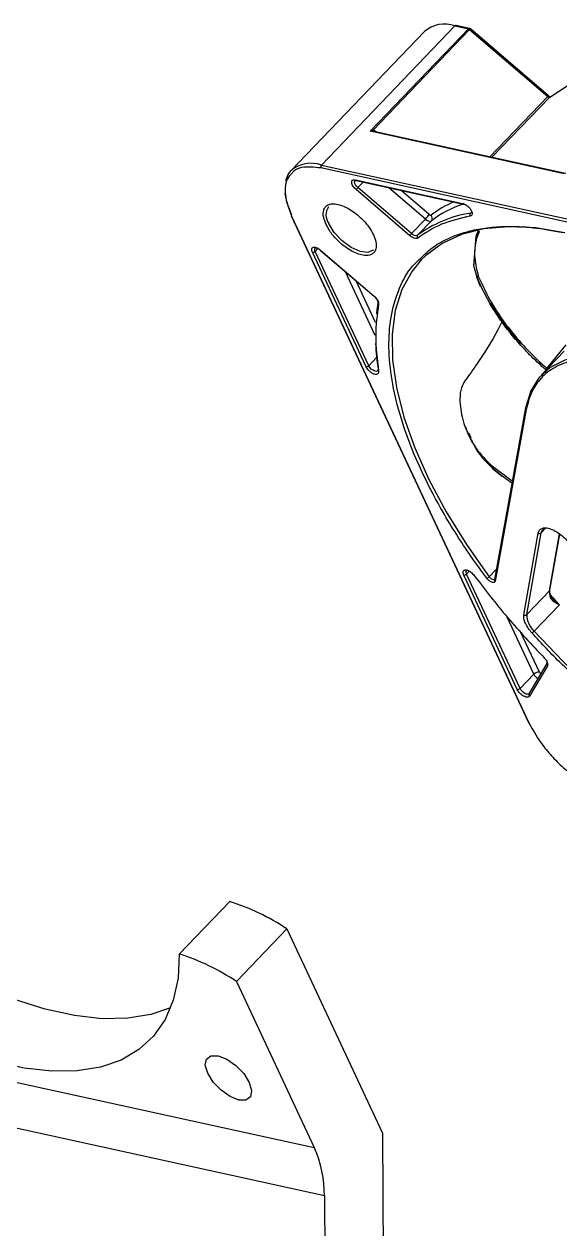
# Model space of a CAD drawing. Header units: millimetres. Extents: x 0 to 279, y 0 to 216.
# Drawn here: x 108.67 to 121.54, y 116.22 to 145.17 of the extents above; entities that cross this region are included whole.
import ezdxf

# ---------------------------------------------------------------- set-up
doc = ezdxf.new("R2010")
doc.units = ezdxf.units.MM

msp = doc.modelspace()

# ---------------------------------------------------------------- linework, layer by layer
at = {"color": 7, "linetype": 'Continuous', "lineweight": 25}
for p, q in [((119.019, 145.127), (115.812, 141.783)), ((116.982, 142.595), (119.342, 145.056)), ((119.373, 145.039), (117.056, 142.623)), ((119.019, 145.127), (119.342, 145.056)), ((119.371, 145.067), (119.048, 145.138)), ((119.373, 145.039), (121.249, 143.43)), ((121.269, 143.446), (119.393, 145.056)), ((118.287, 144.991), (115.08, 141.647)), ((121.645, 141.571), (116.982, 142.595)), ((121.638, 141.589), (117.141, 142.577)), ((127.195, 139.21), (115.799, 141.713)), ((115.812, 141.783), (127.207, 139.279)), ((121.68, 141.579), (121.448, 141.62)), ((116.613, 141.401), (116.615, 141.406)), ((116.617, 141.409), (116.62, 141.412)), ((116.627, 141.429), (119.203, 140.863)), ((116.647, 141.412), (119.223, 140.846)), ((117.936, 140.086), (116.648, 141.192)), ((117.979, 140.139), (116.691, 141.245)), ((119.223, 140.846), (119.224, 140.846)), ((115.09, 140.547), (120.783, 128.389)), ((115.105, 140.536), (120.798, 128.379)), ((117.979, 140.139), (118.312, 140.486)), ((118.121, 140.096), (118.454, 140.443)), ((119.527, 140.073), (119.574, 140.186)), ((119.536, 140.095), (119.597, 140.24)), ((119.476, 139.358), (119.527, 140.073)), ((116.885, 136.938), (115.598, 139.687)), ((115.663, 139.791), (115.671, 139.797)), ((116.951, 136.962), (115.664, 139.71)), ((115.789, 139.734), (117.077, 138.629)), ((115.791, 139.741), (117.079, 138.636)), ((119.551, 139.083), (119.476, 139.358)), ((119.478, 139.399), (119.482, 139.449)), ((119.534, 139.098), (119.629, 138.875)), ((119.551, 139.083), (119.578, 139.117)), ((119.551, 139.083), (119.645, 138.862)), ((119.645, 138.862), (119.874, 138.428)), ((121.644, 137.312), (121.099, 136.745)), ((121.225, 136.897), (121.693, 137.462)), ((121.232, 136.884), (121.065, 137.05)), ((120.713, 135.951), (119.967, 131.828)), ((120.732, 135.911), (119.986, 131.788)), ((119.355, 135.339), (119.402, 135.231)), ((119.677, 134.749), (119.924, 134.502)), ((119.889, 134.57), (120.396, 134.197)), ((119.924, 134.502), (120.15, 134.319)), ((119.924, 134.495), (120.151, 134.311)), ((120.15, 134.319), (120.388, 134.151)), ((120.152, 134.312), (120.156, 134.313)), ((120.676, 130.978), (121.019, 132.942)), ((120.745, 130.982), (121.089, 132.946)), ((121.3, 131.569), (121.535, 132.916)), ((120.516, 129.183), (119.23, 131.931)), ((120.582, 129.207), (119.296, 131.955)), ((121.29, 131.55), (120.745, 130.982)), ((121.528, 131.215), (120.922, 130.584)), ((121.227, 129.807), (120.797, 129.079)), ((121.24, 129.75), (120.81, 129.022)), ((121.221, 129.847), (121.22, 129.849)), ((120.915, 129.554), (120.582, 129.207)), ((112.399, 122.827), (113.609, 124.089)), ((113.771, 122.17), (114.981, 123.432)), ((114.981, 123.432), (117.281, 118.52)), ((113.771, 122.17), (115.642, 118.174)), ((101.398, 121.303), (115.642, 118.174)), ((115.884, 117.013), (101.64, 120.142)), ((117.281, 118.52), (117.396, 98.562)), ((115.884, 117.013), (115.97, 102.123))]:
    msp.add_line(p, q, dxfattribs=at)
at = {"color": 8, "linetype": 'Continuous', "lineweight": 25}
for p, q in [((119.859, 141.98), (121.249, 143.43)), ((121.296, 143.415), (119.909, 141.969)), ((117.149, 142.576), (117.151, 142.575)), ((116.691, 141.245), (116.815, 141.375)), ((118.312, 140.486), (117.435, 141.238)), ((118.397, 140.592), (117.716, 141.177)), ((119.423, 140.662), (119.39, 140.627)), ((119.413, 140.639), (119.39, 140.627)), ((115.664, 139.71), (115.729, 139.779)), ((117.107, 137.688), (116.39, 139.219)), ((117.115, 137.999), (116.647, 138.998)), ((117.139, 137.158), (116.951, 136.962)), ((121.019, 132.942), (121.047, 133.01)), ((121.089, 132.946), (121.193, 133.055)), ((121.29, 131.55), (121.53, 132.92)), ((119.296, 131.955), (119.364, 132.026)), ((119.843, 131.891), (120.01, 132.065)), ((120.915, 129.554), (120.274, 130.923)), ((121.047, 129.601), (120.593, 130.57))]:
    msp.add_line(p, q, dxfattribs=at)
at = {"color": 7, "linetype": 'Continuous', "lineweight": 25, "flags": 128}
for points in [[(121.296, 143.415), (121.718, 143.685), (122.206, 143.879), (122.755, 143.996), (123.361, 144.034), (124.017, 143.994), (124.716, 143.875), (125.452, 143.679), (126.216, 143.408), (127.001, 143.064), (127.799, 142.651), (128.601, 142.173), (129.196, 141.779)], [(121.268, 143.446), (121.268, 143.446), (121.269, 143.446)], [(121.304, 143.422), (121.303, 143.421), (121.296, 143.415)], [(114.955, 141.416), (115.013, 141.559), (115.08, 141.647)], [(115.099, 140.576), (114.988, 140.866), (114.938, 141.103)], [(121.658, 140.157), (120.961, 140.271), (120.311, 140.302), (119.715, 140.25), (119.179, 140.115), (118.709, 139.899), (118.311, 139.605), (118.211, 139.508)], [(117.079, 138.636), (117.077, 138.632), (117.077, 138.63), (117.077, 138.629)], [(117.17, 138.459), (117.147, 138.315), (117.133, 138.212)], [(124.189, 136.755), (123.606, 136.982), (123.051, 137.131), (122.535, 137.2), (122.067, 137.188), (121.656, 137.095), (121.31, 136.923), (121.036, 136.674), (120.839, 136.355), (120.723, 135.97)], [(117.177, 136.879), (117.175, 136.848), (117.166, 136.835)], [(119.889, 134.57), (119.907, 134.536), (119.924, 134.502)], [(119.294, 132.035), (119.303, 132.042), (119.308, 132.045)], [(119.968, 131.831), (119.96, 131.826), (119.953, 131.825)], [(119.967, 131.824), (119.967, 131.825), (119.967, 131.828)], [(121.293, 131.479), (121.384, 131.375), (121.528, 131.215)], [(112.189, 121.532), (111.716, 121.371), (111.159, 121.282), (110.546, 121.273), (109.884, 121.347), (109.18, 121.502), (108.443, 121.735), (107.681, 122.046), (106.903, 122.429), (106.117, 122.881), (105.332, 123.396), (104.558, 123.969), (103.803, 124.593), (103.076, 125.26), (102.385, 125.964), (101.738, 126.697)], [(112.399, 122.827), (112.368, 122.244), (112.254, 121.716), (112.057, 121.251), (111.78, 120.854), (111.427, 120.529), (111, 120.28), (110.506, 120.109), (109.949, 120.02), (109.336, 120.011), (108.674, 120.085), (107.97, 120.24), (107.233, 120.473), (106.471, 120.784), (105.692, 121.167), (104.906, 121.619), (104.122, 122.134), (103.348, 122.707), (102.593, 123.331), (101.866, 123.998), (101.175, 124.702), (100.528, 125.435)], [(113.33, 120.382), (113.54, 120.3), (113.756, 120.149), (113.945, 119.953), (114.078, 119.741), (114.135, 119.546), (114.108, 119.397), (114, 119.317), (113.828, 119.319), (113.619, 119.401), (113.403, 119.552), (113.214, 119.748), (113.081, 119.96), (113.023, 120.155), (113.051, 120.304), (113.158, 120.384), (113.33, 120.382)]]:
    msp.add_lwpolyline(points, dxfattribs=at)
at = {"color": 8, "linetype": 'Continuous', "lineweight": 25, "flags": 128}
for points in [[(116.691, 141.245), (116.659, 141.275), (116.634, 141.309), (116.617, 141.343), (116.609, 141.374), (116.612, 141.399), (116.613, 141.401)], [(117.065, 139.744), (117.058, 139.737), (116.926, 139.683), (116.74, 139.706), (116.524, 139.805), (116.309, 139.966), (116.122, 140.166), (115.989, 140.38)], [(115.664, 139.71), (115.653, 139.743), (115.652, 139.77), (115.662, 139.79), (115.663, 139.791)], [(115.791, 139.741), (115.789, 139.737), (115.789, 139.735), (115.789, 139.734)], [(118.211, 139.508), (117.989, 139.236), (117.746, 138.796), (117.587, 138.29), (117.511, 137.723), (117.52, 137.103), (117.615, 136.435), (117.793, 135.728), (118.054, 134.99), (118.393, 134.228), (118.808, 133.452), (119.293, 132.67), (119.843, 131.891)], [(117.166, 136.835), (117.159, 136.829), (117.13, 136.822), (117.093, 136.83), (117.052, 136.851), (117.011, 136.883), (116.976, 136.921), (116.951, 136.962)], [(119.484, 131.92), (119.479, 131.919), (119.475, 131.92), (119.473, 131.922), (119.473, 131.924)], [(120.922, 130.584), (121.616, 129.857), (121.877, 129.602)], [(121.167, 129.939), (121.163, 129.937), (121.162, 129.936), (121.161, 129.936), (121.162, 129.938), (121.164, 129.941), (121.164, 129.941)], [(120.797, 129.079), (120.786, 129.072), (120.762, 129.067), (120.732, 129.072), (120.697, 129.087), (120.662, 129.11), (120.63, 129.139), (120.602, 129.173), (120.582, 129.207)]]:
    msp.add_lwpolyline(points, dxfattribs=at)
at = {"color": 7, "linetype": 'Continuous', "lineweight": 25}
for centre, radius, start, end in [((118.77, 144.43), 0.74, 70.3059, 130.6596), ((119.323, 144.984), 0.0739, 47.7149, 74.8258), ((121.283, 143.457), 0.0441, 218.9405, 287.4137), ((115.861, 141.738), 0.0664, 137.6877, 201.9905), ((116.955, 140.987), 0.369, 135.6885, 146.2729), ((120.074, 138.295), 2.691, 108.5031, 127.027), ((119.84, 137.771), 2.892, 98.9646, 126.4846), ((117.784, 141.002), 0.738, 315.6885, 326.2729), ((118.415, 140.57), 0.133, 219.1498, 286.8239), ((118.432, 140.62), 0.0444, 219.1498, 286.8239), ((118.378, 140.505), 0.0983, 320.4221, 47.1859), ((119.433, 140.591), 0.0561, 139.8169, 217.1323), ((119.379, 140.669), 0.0456, 318.7224, 5.8293), ((118.243, 139.881), 0.369, 135.6885, 146.2729), ((118.082, 140.223), 0.133, 219.1498, 286.8239), ((118.159, 140.064), 0.0491, 140.4221, 227.1859), ((115.607, 139.765), 0.0786, 263.3722, 316.2519), ((122.803, 137.778), 5.698, 182.8749, 189.0797), ((116.895, 137.016), 0.0786, 263.3722, 316.2519), ((117.197, 136.856), 0.0308, 132.4122, 247.9324), ((120.749, 135.944), 0.0362, 135.6307, 169.4598), ((121.051, 132.987), 0.0554, 234.2248, 312.4636), ((119.239, 132.009), 0.0786, 263.3551, 316.2503), ((119.743, 131.984), 0.136, 288.0828, 317.2482), ((121.596, 131.513), 0.308, 173.1777, 203.2027), ((120.708, 131.023), 0.0554, 234.2248, 312.4636), ((121.291, 130.986), 0.546, 180.4321, 227.4862), ((120.709, 130.784), 0.292, 303.4472, 316.8299), ((121.029, 129.445), 0.157, 83.3551, 136.2503), ((120.525, 129.261), 0.0786, 263.3551, 316.2503), ((120.8, 128.398), 0.0198, 208.0088, 262.9002), ((111.987, 118.942), 5.396, 56.3032, 72.5146), ((110.777, 117.68), 5.396, 56.3032, 72.5146), ((113.093, 117.037), 2.791, 359.5102, 24.0468)]:
    msp.add_arc(centre, radius, start, end, dxfattribs=at)
at = {"color": 8, "linetype": 'Continuous', "lineweight": 25}
for centre, radius, start, end in [((119.043, 145.107), 0.0308, 81.1667, 140.4643), ((119.366, 145.037), 0.0303, 80.5752, 141.0816), ((119.413, 145.011), 0.049, 114.4045, 145.1447), ((121.306, 143.384), 0.0729, 121.0871, 141.1427), ((115.562, 141.086), 0.74, 70.3056, 130.6621), ((116.654, 141.44), 0.029, 201.807, 255.1597), ((116.265, 140.586), 0.344, 145.2871, 216.7579), ((120.027, 138.498), 2.613, 113.3706, 127.2681), ((119.23, 140.874), 0.029, 201.807, 255.1597), ((115.107, 140.556), 0.0198, 208.0088, 262.9002), ((117.209, 138.474), 0.0413, 171.0852, 237.8169), ((120.754, 135.945), 0.041, 172.0857, 238.1049), ((121.224, 132.923), 0.137, 84.9913, 170.1398), ((119.352, 131.996), 0.0699, 145.9161, 216.1109), ((119.962, 131.964), 0.14, 211.6221, 266.3969), ((120.009, 131.823), 0.042, 179.3446, 237.5765), ((121.264, 131.575), 0.0361, 315.6151, 349.7859), ((121.267, 129.786), 0.045, 152.214, 233.0781), ((121.169, 129.682), 0.285, 206.8993, 236.8064), ((121.131, 129.644), 0.0947, 206.8755, 239.2672), ((120.837, 129.058), 0.045, 152.214, 233.0781)]:
    msp.add_arc(centre, radius, start, end, dxfattribs=at)
at = {"color": 7, "linetype": 'Continuous', "lineweight": 25}
for points, knots in [([(119.395, 145.054), (119.39, 145.058), (119.382, 145.064), (119.374, 145.066), (119.371, 145.066)], [0, 0, 0, 0, 0.703897, 1, 1, 1, 1]), ([(121.308, 143.423), (121.305, 143.424), (121.299, 143.424), (121.285, 143.432), (121.274, 143.442), (121.268, 143.446)], [0, 0, 0, 0, 0.310617, 0.644455, 1, 1, 1, 1]), ([(116.982, 142.595), (116.995, 142.602), (117.019, 142.614), (117.044, 142.62), (117.056, 142.623)], [0, 0, 0, 0, 0.53154, 1, 1, 1, 1]), ([(117.059, 142.595), (117.049, 142.596), (117.023, 142.6), (116.998, 142.597), (116.982, 142.595)], [0, 0, 0, 0, 0.392574, 1, 1, 1, 1]), ([(117.056, 142.623), (117.055, 142.619), (117.055, 142.612), (117.056, 142.603), (117.057, 142.597), (117.059, 142.596), (117.059, 142.595)], [0, 0, 0, 0, 0.250095, 0.500028, 0.750013, 1, 1, 1, 1]), ([(117.056, 142.623), (117.072, 142.619), (117.106, 142.61), (117.134, 142.588), (117.149, 142.576)], [0, 0, 0, 0, 0.480959, 1, 1, 1, 1]), ([(117.131, 142.566), (117.118, 142.574), (117.095, 142.586), (117.07, 142.592), (117.059, 142.595)], [0, 0, 0, 0, 0.607513, 1, 1, 1, 1]), ([(115.094, 141.574), (115.068, 141.549), (114.994, 141.479), (114.943, 141.305), (114.929, 141), (115.035, 140.719), (115.105, 140.536)], [0, 0, 0, 0, 0.127441, 0.357167, 0.582119, 1, 1, 1, 1]), ([(116.648, 141.192), (116.635, 141.204), (116.608, 141.228), (116.574, 141.272), (116.548, 141.32), (116.537, 141.365), (116.541, 141.403), (116.561, 141.425), (116.59, 141.434), (116.615, 141.431), (116.627, 141.429)], [0, 0, 0, 0, 0.113334, 0.226412, 0.362912, 0.49999, 0.636488, 0.773566, 0.886362, 1, 1, 1, 1]), ([(116.612, 141.399), (116.613, 141.405), (116.616, 141.416), (116.637, 141.413), (116.647, 141.411)], [0, 0, 0, 0, 0.488521, 1, 1, 1, 1]), ([(115.924, 140.356), (115.901, 140.413), (115.85, 140.541), (115.854, 140.683), (115.901, 140.779), (115.973, 140.833), (116.074, 140.858), (116.206, 140.845), (116.354, 140.797), (116.505, 140.716), (116.649, 140.615), (116.808, 140.473), (116.961, 140.297), (117.032, 140.165), (117.063, 140.106)], [0, 0, 0, 0, 0.090308, 0.204539, 0.274177, 0.343918, 0.421906, 0.5, 0.577988, 0.656082, 0.72572, 0.795461, 0.909692, 1, 1, 1, 1]), ([(119.203, 140.863), (119.218, 140.859), (119.248, 140.85), (119.301, 140.817), (119.347, 140.778), (119.382, 140.738), (119.404, 140.705), (119.421, 140.673), (119.434, 140.634), (119.435, 140.596), (119.419, 140.567), (119.398, 140.56), (119.388, 140.557)], [0, 0, 0, 0, 0.10772, 0.21502, 0.351236, 0.425376, 0.499988, 0.574129, 0.648742, 0.784958, 0.89203, 1, 1, 1, 1]), ([(119.223, 140.846), (119.235, 140.843), (119.256, 140.837), (119.286, 140.823), (119.303, 140.812), (119.309, 140.808)], [0, 0, 0, 0, 0.401373, 0.794703, 1, 1, 1, 1]), ([(117.063, 140.106), (117.086, 140.05), (117.136, 139.922), (117.133, 139.78), (117.085, 139.684), (117.014, 139.629), (116.912, 139.604), (116.781, 139.618), (116.633, 139.666), (116.482, 139.746), (116.337, 139.848), (116.179, 139.989), (116.026, 140.166), (115.955, 140.298), (115.924, 140.356)], [0, 0, 0, 0, 0.090308, 0.204539, 0.274177, 0.343918, 0.421906, 0.5, 0.577988, 0.656082, 0.72572, 0.795461, 0.909692, 1, 1, 1, 1]), ([(118.156, 139.502), (118.257, 139.605), (118.495, 139.844), (118.924, 140.061), (119.377, 140.208), (119.791, 140.285), (120.293, 140.319), (120.892, 140.297), (121.37, 140.208), (121.61, 140.164)], [0, 0, 0, 0, 0.140181, 0.326969, 0.444115, 0.56092, 0.678102, 0.839021, 1, 1, 1, 1]), ([(119.608, 140.191), (119.606, 140.187), (119.503, 139.972), (119.462, 139.596), (119.544, 139.257), (119.578, 139.117)], [0, 0, 0, 0, 0.0113001, 0.590282, 1, 1, 1, 1]), ([(118.125, 140.028), (118.115, 140.023), (118.094, 140.013), (118.045, 140.021), (117.99, 140.044), (117.954, 140.072), (117.936, 140.086)], [0, 0, 0, 0, 0.250562, 0.499902, 0.74778, 1, 1, 1, 1]), ([(119.536, 140.095), (119.533, 140.094), (119.528, 140.091), (119.524, 140.084), (119.526, 140.077), (119.527, 140.073)], [0, 0, 0, 0, 0.280541, 0.5610481, 1, 1, 1, 1]), ([(115.598, 139.687), (115.593, 139.7), (115.582, 139.727), (115.58, 139.763), (115.59, 139.793), (115.618, 139.81), (115.658, 139.812), (115.704, 139.798), (115.75, 139.774), (115.777, 139.752), (115.791, 139.741)], [0, 0, 0, 0, 0.113334, 0.226412, 0.362912, 0.49999, 0.636488, 0.773566, 0.886362, 1, 1, 1, 1]), ([(115.669, 139.796), (115.674, 139.797), (115.685, 139.799), (115.714, 139.789), (115.749, 139.768), (115.776, 139.746), (115.789, 139.734)], [0, 0, 0, 0, 0.24018, 0.484412, 0.73654, 1, 1, 1, 1]), ([(119.478, 139.399), (119.474, 139.395), (119.466, 139.388), (119.463, 139.376), (119.466, 139.365), (119.473, 139.361), (119.476, 139.358)], [0, 0, 0, 0, 0.279632, 0.559088, 0.779364, 1, 1, 1, 1]), ([(119.548, 139.129), (119.546, 139.126), (119.541, 139.122), (119.537, 139.115), (119.534, 139.108), (119.533, 139.101), (119.535, 139.095), (119.538, 139.09), (119.544, 139.085), (119.549, 139.083), (119.551, 139.083)], [0, 0, 0, 0, 0.124919, 0.249933, 0.374993, 0.499774, 0.624383, 0.749426, 0.874781, 1, 1, 1, 1]), ([(119.578, 139.117), (119.679, 138.894), (119.876, 138.461), (120.309, 137.851), (120.76, 137.327), (121.07, 137.04), (121.225, 136.897)], [0, 0, 0, 0, 0.2956473, 0.5744496, 0.7875771, 1, 1, 1, 1]), ([(119.63, 138.876), (119.629, 138.878), (119.627, 138.882), (119.631, 138.888), (119.632, 138.892)], [0, 0, 0, 0, 0.431288, 1, 1, 1, 1]), ([(117.079, 138.636), (117.096, 138.62), (117.13, 138.588), (117.166, 138.533), (117.189, 138.48), (117.187, 138.453), (117.187, 138.439)], [0, 0, 0, 0, 0.250562, 0.499902, 0.74778, 1, 1, 1, 1]), ([(117.092, 138.616), (117.106, 138.601), (117.125, 138.58), (117.146, 138.55), (117.158, 138.527), (117.166, 138.505), (117.169, 138.488), (117.168, 138.483), (117.168, 138.48)], [0, 0, 0, 0, 0.279528, 0.386082, 0.55024, 0.705598, 0.856492, 1, 1, 1, 1]), ([(121.225, 136.843), (121.123, 136.934), (120.945, 137.092), (120.681, 137.36), (120.435, 137.639), (120.198, 137.938), (120.013, 138.202), (119.916, 138.361), (119.874, 138.428)], [0, 0, 0, 0, 0.1917, 0.331415, 0.525181, 0.714415, 0.87871, 1, 1, 1, 1]), ([(120.701, 137.413), (120.63, 137.481), (120.294, 137.806), (120.062, 138.175), (119.877, 138.467)], [0, 0, 0, 0, 0.209036, 1, 1, 1, 1]), ([(120.147, 138.018), (120.115, 137.953), (119.937, 137.596), (119.635, 137.121), (119.357, 136.733), (119.259, 136.595)], [0, 0, 0, 0, 0.123597, 0.689206, 1, 1, 1, 1]), ([(117.186, 136.828), (117.186, 136.815), (117.188, 136.79), (117.17, 136.762), (117.141, 136.75), (117.106, 136.753), (117.075, 136.761), (117.042, 136.776), (117, 136.802), (116.954, 136.841), (116.911, 136.891), (116.894, 136.923), (116.885, 136.938)], [0, 0, 0, 0, 0.10772, 0.21502, 0.351236, 0.425376, 0.499988, 0.574129, 0.648742, 0.784958, 0.89203, 1, 1, 1, 1]), ([(124.167, 136.689), (123.954, 136.776), (123.527, 136.951), (122.92, 137.098), (122.35, 137.153), (121.839, 137.1), (121.409, 136.94), (121.079, 136.681), (120.842, 136.342), (120.769, 136.054), (120.732, 135.911)], [0, 0, 0, 0, 0.121926, 0.243833, 0.371101, 0.5, 0.628899, 0.756167, 0.878054, 1, 1, 1, 1]), ([(119.259, 136.595), (119.228, 136.542), (119.156, 136.414), (119.124, 136.087), (119.207, 135.579), (119.457, 135.01), (119.763, 134.699), (119.889, 134.57)], [0, 0, 0, 0, 0.084738, 0.203032, 0.424426, 0.761507, 1, 1, 1, 1]), ([(119.367, 135.28), (119.423, 135.153), (119.507, 134.963), (119.636, 134.802), (119.678, 134.749)], [0, 0, 0, 0, 0.673331, 1, 1, 1, 1]), ([(119.946, 134.515), (119.944, 134.512), (119.94, 134.508), (119.934, 134.502), (119.929, 134.498), (119.925, 134.495), (119.923, 134.494), (119.922, 134.495), (119.922, 134.497), (119.924, 134.5), (119.924, 134.502)], [0, 0, 0, 0, 0.124919, 0.249932, 0.374991, 0.499773, 0.624384, 0.749427, 0.874781, 1, 1, 1, 1]), ([(121.047, 133.01), (121.064, 133.026), (121.101, 133.061), (121.197, 133.073), (121.322, 133.045), (121.461, 132.977), (121.589, 132.882), (121.7, 132.775), (121.755, 132.701), (121.782, 132.664)], [0, 0, 0, 0, 0.128445, 0.27825, 0.435713, 0.593176, 0.742981, 0.871314, 1, 1, 1, 1]), ([(119.23, 131.931), (119.224, 131.947), (119.212, 131.977), (119.212, 132.017), (119.228, 132.043), (119.253, 132.054), (119.278, 132.056), (119.307, 132.052), (119.347, 132.037), (119.396, 132.009), (119.447, 131.966), (119.471, 131.935), (119.484, 131.92)], [0, 0, 0, 0, 0.1077202, 0.2150197, 0.3512356, 0.4253755, 0.4999884, 0.5741286, 0.6487417, 0.7849575, 0.89203, 1, 1, 1, 1]), ([(119.347, 132.035), (119.357, 132.03), (119.371, 132.025), (119.386, 132.012), (119.39, 132.009)], [0, 0, 0, 0, 0.7339166, 1, 1, 1, 1]), ([(119.986, 131.788), (119.984, 131.781), (119.98, 131.769), (119.964, 131.757), (119.94, 131.752), (119.909, 131.759), (119.873, 131.774), (119.839, 131.798), (119.809, 131.825), (119.793, 131.844), (119.785, 131.854)], [0, 0, 0, 0, 0.1151629, 0.2294113, 0.3631009, 0.4999461, 0.6336423, 0.7704944, 0.8832983, 1, 1, 1, 1]), ([(119.967, 131.823), (119.965, 131.821), (119.962, 131.818), (119.956, 131.823), (119.953, 131.825)], [0, 0, 0, 0, 0.509595, 1, 1, 1, 1]), ([(121.323, 131.42), (121.313, 131.449), (121.294, 131.507), (121.298, 131.552), (121.3, 131.574)], [0, 0, 0, 0, 0.501806, 1, 1, 1, 1]), ([(121.306, 131.435), (121.329, 131.404), (121.389, 131.322), (121.475, 131.256), (121.528, 131.215)], [0, 0, 0, 0, 0.380127, 1, 1, 1, 1]), ([(121.528, 131.215), (121.481, 131.238), (121.411, 131.274), (121.342, 131.335), (121.322, 131.374), (121.313, 131.392)], [0, 0, 0, 0, 0.504848, 0.771047, 1, 1, 1, 1]), ([(120.87, 130.54), (120.838, 130.578), (120.774, 130.655), (120.709, 130.775), (120.67, 130.888), (120.674, 130.948), (120.676, 130.978)], [0, 0, 0, 0, 0.250111, 0.499991, 0.749654, 1, 1, 1, 1]), ([(121.167, 129.939), (121.182, 129.922), (121.212, 129.887), (121.24, 129.833), (121.252, 129.784), (121.244, 129.761), (121.24, 129.75)], [0, 0, 0, 0, 0.250562, 0.499902, 0.74778, 1, 1, 1, 1]), ([(121.22, 129.849), (121.222, 129.844), (121.227, 129.832), (121.229, 129.817), (121.228, 129.808), (121.227, 129.807), (121.227, 129.807)], [0, 0, 0, 0, 0.1889456, 0.4656439, 0.7360566, 1, 1, 1, 1]), ([(120.81, 129.022), (120.804, 129.015), (120.793, 129.002), (120.762, 128.995), (120.721, 128.999), (120.67, 129.021), (120.618, 129.056), (120.574, 129.098), (120.538, 129.142), (120.524, 129.169), (120.516, 129.183)], [0, 0, 0, 0, 0.1133342, 0.2264123, 0.3629116, 0.49999, 0.6364883, 0.7735661, 0.886362, 1, 1, 1, 1]), ([(120.798, 128.379), (120.904, 128.188), (121.067, 127.895), (121.401, 127.512), (121.692, 127.235), (122.004, 126.995), (122.414, 126.739), (122.697, 126.65), (122.881, 126.592)], [0, 0, 0, 0, 0.239457, 0.368361, 0.5, 0.631639, 0.760543, 1, 1, 1, 1])]:
    msp.add_open_spline(points, degree=3, knots=knots, dxfattribs=at)
at = {"color": 8, "linetype": 'Continuous', "lineweight": 25}
for points, knots in [([(115.799, 141.713), (115.636, 141.73), (115.383, 141.757), (115.171, 141.668), (115.112, 141.597), (115.094, 141.574)], [0, 0, 0, 0, 0.560824, 0.862726, 1, 1, 1, 1]), ([(119.785, 131.854), (119.656, 132.03), (119.399, 132.381), (119.05, 132.911), (118.661, 133.553), (118.265, 134.304), (117.896, 135.164), (117.623, 136.009), (117.459, 136.833), (117.415, 137.602), (117.495, 138.303), (117.707, 138.907), (117.933, 139.307), (118.119, 139.47), (118.156, 139.502)], [0, 0, 0, 0, 0.0576053, 0.115058, 0.1726541, 0.2667555, 0.3608785, 0.4610155, 0.5611746, 0.6646278, 0.7681029, 0.871556, 0.9750311, 1, 1, 1, 1]), ([(119.645, 138.862), (119.64, 138.864), (119.632, 138.867), (119.631, 138.874), (119.63, 138.876)], [0, 0, 0, 0, 0.657787, 1, 1, 1, 1]), ([(119.874, 138.428), (119.87, 138.429), (119.861, 138.431), (119.859, 138.44), (119.862, 138.447), (119.863, 138.449)], [0, 0, 0, 0, 0.420498, 0.840996, 1, 1, 1, 1]), ([(119.274, 135.491), (119.283, 135.461), (119.306, 135.387), (119.344, 135.32), (119.367, 135.28)], [0, 0, 0, 0, 0.410581, 1, 1, 1, 1]), ([(119.679, 134.747), (119.678, 134.747), (119.675, 134.746), (119.677, 134.748), (119.677, 134.749)], [0, 0, 0, 0, 0.494495, 1, 1, 1, 1]), ([(120.15, 134.32), (120.149, 134.316), (120.148, 134.311), (120.151, 134.312), (120.152, 134.312)], [0, 0, 0, 0, 0.714023, 1, 1, 1, 1]), ([(121.833, 129.559), (121.746, 129.639), (121.41, 129.952), (121.101, 130.289), (120.87, 130.54)], [0, 0, 0, 0, 0.2563173, 1, 1, 1, 1])]:
    msp.add_open_spline(points, degree=3, knots=knots, dxfattribs=at)
at = {"color": 7, "linetype": 'Continuous', "lineweight": 25}
for points in [[(119.388, 140.557), (119.149, 140.502), (118.672, 140.392), (118.308, 140.15), (118.125, 140.028)], [(117.187, 138.439), (117.151, 138.192), (117.081, 137.697), (117.151, 137.118), (117.186, 136.828)], [(119.484, 131.92), (119.743, 131.581), (120.262, 130.903), (120.865, 130.26), (121.167, 129.939)], [(121.313, 131.392), (121.316, 131.396), (121.323, 131.405), (121.324, 131.418), (121.319, 131.429), (121.31, 131.433), (121.306, 131.435)]]:
    msp.add_open_spline(points, degree=3, dxfattribs=at)

doc.saveas('drawing.dxf')
